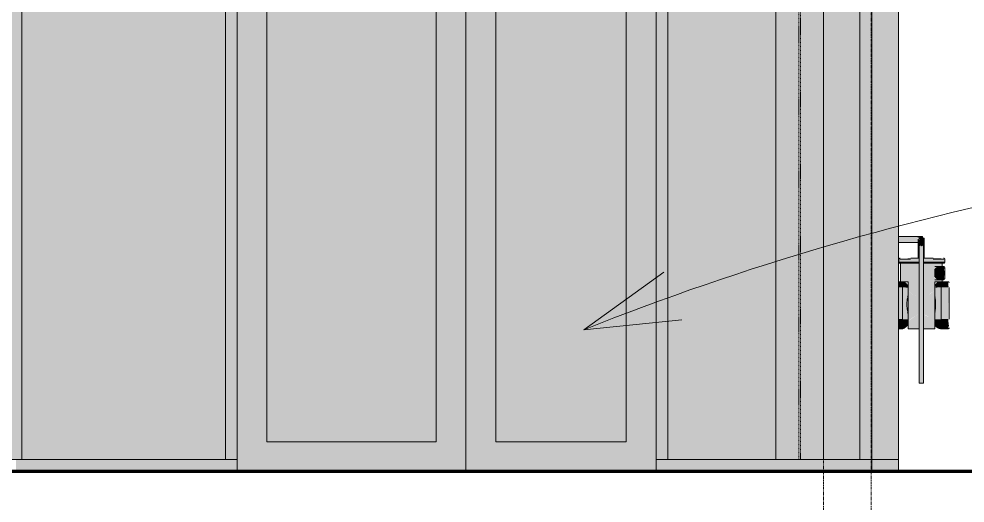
# Model space of a CAD drawing. Header units: inches. Extents: x 20426 to 36845, y -248 to 750.
# Drawn here: x 22652.1 to 22811.1, y -5.3 to 76 of the extents above; entities that cross this region are included whole.
import ezdxf

# ---------------------------------------------------------------- set-up
doc = ezdxf.new("R2010")
doc.units = ezdxf.units.IN
doc.header["$MEASUREMENT"] = 0
for name, pattern in [('Grid Line 1_2_', [0.875, 0.5, -0.125, 0.125, -0.125]), ('Grid Line 1_2__2_', [0.875, 0.5, -0.125, 0.125, -0.125]), ('Hidden 1_8_', [0.1875, 0.125, -0.0625])]:
    doc.linetypes.add(name, pattern=pattern)
for name, color, linetype, lineweight in [('A-DOOR', 31, 'Continuous', 13), ('A-FLOR-LEVL', 51, 'Continuous', 9), ('A-GLAZ-CWMG', 51, 'Continuous', 9), ('C-TOPO', 7, 'Continuous', 9), ('G-ANNO-TEXT', 231, 'Continuous', 9), ('I-WALL', 2, 'Continuous', 13), ('P-SANR-FIXT', 6, 'Continuous', 9), ('S-COLS', 52, 'Continuous', 9), ('S-GRID', 1, 'Continuous', 9)]:
    doc.layers.add(name, color=color, linetype=linetype, lineweight=lineweight)

# ---------------------------------------------------------------- blocks, each defined once
blk = doc.blocks.new('Locker Rooms and Restrooms_rvt-1-Elevation - West')
at = {"layer": 'A-FLOR-LEVL', "linetype": 'Grid Line 1_2__2_'}
blk.add_line((20426.1, 0), (23162.87, 0), dxfattribs=at)
blk = doc.blocks.new('W-Wide Flange-Column - B4_C-1278934-Elevation - West')
at = {"layer": 'S-COLS'}
h = blk.add_hatch(color=256, dxfattribs=at)
h.paths.add_polyline_path([(22787.3, 2), (22787.3, 96), (22779.3, 96), (22779.3, 2)], flags=0)
h.paths.add_polyline_path([(22782.17, 98), (22787.3, 98), (22787.3, 143.5), (22787.05, 143.5), (22787.01, 142.86), (22781.55, 142.86), (22781.55, 143.5), (22779.3, 143.5), (22779.3, 98)], flags=0)
for p, q in [((22779.3, 142.44), (22779.3, 100.3)), ((22787.3, 126.55), (22787.3, 98)), ((22779.3, 96), (22779.3, 2)), ((22787.3, 96), (22787.3, 2))]:
    blk.add_line(p, q, dxfattribs=at)
at = {"layer": 'S-COLS', "linetype": 'Hidden 1_8_'}
for p, q in [((22783.15, 98), (22783.15, 142.86)), ((22783.46, 142.86), (22783.46, 98)), ((22783.15, 2), (22783.15, 96)), ((22783.46, 96), (22783.46, 2))]:
    blk.add_line(p, q, dxfattribs=at)
blk = doc.blocks.new('Rectangular Mullion - Exterior 2_ x 4_5_-1142379-Elevation - West')
at = {"layer": 'A-GLAZ-CWMG'}
blk.add_hatch(color=256, dxfattribs=at).paths.add_polyline_path([(22795.43, 2), (22799.93, 2), (22799.93, 97), (22795.43, 97), (22795.43, 17.91)], flags=0)
for p, q in [((22795.43, 2), (22795.43, 97)), ((22799.93, 97), (22799.93, 2)), ((22799.93, 2), (22795.43, 2))]:
    blk.add_line(p, q, dxfattribs=at)
blk = doc.blocks.new('Rectangular Mullion - Exterior 2_ x 4_5_-1142387-Elevation - West')
at = {"layer": 'A-GLAZ-CWMG'}
blk.add_hatch(color=256, dxfattribs=at).paths.add_polyline_path([(22793.43, 2), (22795.43, 2), (22795.43, 97), (22793.43, 97), (22793.43, 17.91)], flags=0)
for p, q in [((22793.43, 97), (22793.43, 2)), ((22795.43, 2), (22795.43, 97)), ((22795.43, 2), (22793.43, 2))]:
    blk.add_line(p, q, dxfattribs=at)
blk = doc.blocks.new('Rectangular Mullion - Exterior 2_ x 4_5_-1135330-Elevation - West')
at = {"layer": 'A-GLAZ-CWMG'}
blk.add_hatch(color=256, dxfattribs=at).paths.add_polyline_path([(22688.8, 0), (22688.8, 2), (22651.62, 2), (22651.62, 0)], flags=0)
for q in [(22651.62, 2), (22688.8, 0)]:
    blk.add_line((22688.8, 2), q, dxfattribs=at)
blk = doc.blocks.new('Rectangular Mullion - Exterior 2_ x 4_5_-1142343-Elevation - West')
at = {"layer": 'A-GLAZ-CWMG'}
blk.add_hatch(color=256, dxfattribs=at).paths.add_polyline_path([(22616.43, 2), (22616.43, 96), (22614.43, 96), (22614.43, 2)], flags=0)
for p, q in [((22614.43, 96), (22616.43, 96)), ((22614.43, 96), (22614.43, 2)), ((22616.43, 2), (22616.43, 96)), ((22616.43, 2), (22614.43, 2))]:
    blk.add_line(p, q, dxfattribs=at)
blk = doc.blocks.new('Sliding Door - one-1327198-Elevation - West')
at = {"layer": 'A-DOOR'}
h = blk.add_hatch(color=256, dxfattribs=at)
h.paths.add_polyline_path([(22688.8, 0), (22727.24, 0), (22727.24, 96), (22688.8, 96), (22688.8, 2)], flags=0)
h.paths.add_polyline_path([(22693.8, 5), (22693.8, 91), (22722.24, 91), (22722.24, 5)], flags=0)
h = blk.add_hatch(color=256, dxfattribs=at)
h.paths.add_polyline_path([(22759.18, 0), (22759.18, 96), (22727.24, 96), (22727.24, 0)], flags=0)
h.paths.add_polyline_path([(22732.24, 5), (22732.24, 91), (22754.18, 91), (22754.18, 5)], flags=0)
for points in [[(22693.8, 5), (22722.24, 5), (22722.24, 91), (22693.8, 91), (22693.8, 33.44)], [(22732.24, 5), (22754.18, 5), (22754.18, 91), (22732.24, 91), (22732.24, 26.94)]]:
    blk.add_hatch(color=256, dxfattribs=at).paths.add_polyline_path(points, flags=0)
for p, q in [((22727.24, 0), (22727.24, 96)), ((22693.8, 5), (22693.8, 91)), ((22693.8, 91), (22722.24, 91)), ((22722.24, 91), (22722.24, 5)), ((22732.24, 91), (22732.24, 5)), ((22732.24, 91), (22754.18, 91)), ((22754.18, 5), (22754.18, 91)), ((22722.24, 5), (22693.8, 5)), ((22732.24, 5), (22754.18, 5))]:
    blk.add_line(p, q, dxfattribs=at)
blk = doc.blocks.new('Rectangular Mullion - Exterior 2_ x 4_5_-1135332-Elevation - West')
at = {"layer": 'A-GLAZ-CWMG'}
blk.add_hatch(color=256, dxfattribs=at).paths.add_polyline_path([(22759.18, 0), (22795.43, 0), (22795.43, 2), (22759.18, 2)], flags=0)
for p, q in [((22759.18, 0), (22759.18, 2)), ((22795.43, 2), (22759.18, 2)), ((22795.43, 2), (22795.43, 0))]:
    blk.add_line(p, q, dxfattribs=at)
blk = doc.blocks.new('Rectangular Mullion - Exterior 2_ x 4_5_-1146372-Elevation - West')
at = {"layer": 'A-GLAZ-CWMG'}
blk.add_hatch(color=256, dxfattribs=at).paths.add_polyline_path([(22799.93, 0), (22799.93, 2), (22795.43, 2), (22795.43, 0)], flags=0)
for p, q in [((22799.93, 2), (22795.43, 2)), ((22795.43, 2), (22795.43, 0)), ((22799.93, 0), (22799.93, 2))]:
    blk.add_line(p, q, dxfattribs=at)
blk = doc.blocks.new('gas_meter-250_cfh_2214 - gas_meter-250_cfh_2214-1353211-Elevation - West')
at = {"layer": 'P-SANR-FIXT'}
for points in [[(22803.13, 38.5), (22803.13, 39.5), (22799.93, 39.45), (22799.93, 38.5), (22801.54, 38.5)], [(22803.26, 35.86), (22803.37, 35.86), (22803.31, 38.25), (22803.24, 38.25), (22803.24, 35.86)], [(22804.1, 38.65), (22804.08, 38.96), (22804.08, 38.91), (22804.1, 38.65)], [(22804.24, 35.86), (22804.22, 38.25), (22804.08, 38.24), (22804.12, 37.44), (22804.17, 35.86), (22804.22, 35.86)], [(22803.74, 14.86), (22803.74, 37.86), (22803.37, 37.86), (22803.42, 14.86), (22803.64, 14.86)], [(22803.74, 14.86), (22804.12, 14.86), (22804.07, 37.86), (22803.74, 37.86), (22803.74, 17.91)], [(22801.45, 35.18), (22801.97, 35.18), (22801.97, 35.6), (22799.97, 35.6), (22799.97, 35.18), (22801.21, 35.18)], [(22800.24, 35.6), (22801.97, 35.6), (22801.97, 35.8), (22800.15, 35.76), (22800.2, 35.7), (22800.04, 35.6)], [(22800.89, 35), (22801.97, 35.03), (22801.97, 35.18), (22800.04, 35.18), (22800.17, 35.11), (22800.4, 35.11), (22800.46, 35.04), (22800.67, 35)], [(22807.65, 35.6), (22807.48, 35.76), (22806.6, 35.83), (22805.72, 35.8), (22805.72, 35.6), (22807.45, 35.6)], [(22807.72, 35.18), (22807.72, 35.6), (22805.72, 35.6), (22805.72, 35.18), (22807.65, 35.18)], [(22807.02, 35), (22807.31, 35), (22807.25, 35.07), (22807.45, 35.18), (22805.72, 35.18), (22805.72, 35.03), (22806.64, 35)], [(22807.49, 33.72), (22807.49, 34.47), (22806.46, 34.44), (22806.16, 34.22), (22806, 34.03), (22806, 33.72), (22806.38, 33.72)], [(22806.38, 32.97), (22807.49, 32.97), (22807.49, 33.72), (22806, 33.72), (22806, 32.97)], [(22807.62, 32.97), (22807.72, 32.97), (22807.72, 33.72), (22807.49, 33.72), (22807.49, 32.97)], [(22799.93, 30.94), (22800.58, 30.94), (22800.58, 31.88), (22799.93, 31.85), (22799.93, 31.05)], [(22801.46, 30.9), (22801.46, 31.01), (22801.45, 31.05), (22801.21, 31.44), (22800.85, 31.78), (22800.58, 31.85), (22800.58, 30.94), (22801.3, 30.91)], [(22807.49, 32.22), (22807.49, 32.97), (22806, 32.97), (22806.06, 32.6), (22806.32, 32.32), (22806.63, 32.22)], [(22808.31, 30.94), (22808.31, 31.88), (22807.08, 31.85), (22807.08, 30.94)], [(22800.58, 25.6), (22800.58, 30.94), (22799.93, 30.94), (22799.93, 25.6)], [(22807.08, 25.6), (22808.31, 25.6), (22808.31, 30.94), (22807.08, 30.94), (22807.08, 27.67)], [(22808.34, 30.94), (22808.34, 31.17), (22808.31, 31.19), (22808.34, 30.94)], [(22808.43, 25.59), (22808.39, 30.94), (22808.31, 30.94), (22808.34, 25.59), (22808.42, 25.59)], [(22800.58, 24), (22800.58, 25.6), (22799.93, 25.6), (22799.93, 24)], [(22800.58, 24.04), (22800.91, 24.16), (22801, 24.24), (22801.1, 24.26), (22801.46, 24.86), (22801.54, 25.17), (22801.46, 25.11), (22801.56, 25.41), (22801.46, 25.55), (22800.58, 25.6), (22800.58, 24.16)], [(22807.08, 24.04), (22807.08, 25.6), (22806.07, 25.55), (22806.12, 25.32), (22806.04, 25.29), (22806.04, 25.12), (22806, 25.16), (22806.28, 24.38), (22806.59, 24.16), (22806.7, 24.12), (22806.89, 24.11)], [(22808.31, 24), (22808.31, 25.6), (22807.08, 25.6), (22807.08, 24)], [(22808.37, 24.26), (22808.39, 24.5), (22808.35, 25.07), (22808.38, 25.31), (22808.34, 25.59), (22808.31, 24.61), (22808.31, 24.35)]]:
    blk.add_hatch(color=256, dxfattribs=at).paths.add_polyline_path(points, flags=0)
h = blk.add_hatch(color=256, dxfattribs=at)
h.paths.add_polyline_path([(22803.25, 38.51), (22803.21, 38.54), (22803.25, 38.51)], flags=0)
h.paths.add_polyline_path([(22803.23, 38.81), (22803.2, 39.13), (22803.13, 39)], flags=0)
h.paths.add_polyline_path([(22803.13, 38.57), (22803.25, 38.63), (22803.2, 38.75), (22803.13, 38.65)], flags=0)
h.paths.add_polyline_path([(22803.26, 38.58), (22803.32, 38.63), (22803.27, 38.61)], flags=0)
h.paths.add_polyline_path([(22803.23, 39.19), (22803.38, 39.42), (22803.13, 39.43), (22803.17, 39.28), (22803.2, 39.25)], flags=0)
h.paths.add_polyline_path([(22803.38, 39.42), (22803.46, 39.5), (22803.31, 39.44)], flags=0)
h = blk.add_hatch(color=256, dxfattribs=at)
h.paths.add_polyline_path([(22803.39, 38.25), (22803.41, 38.28), (22803.36, 38.37), (22803.31, 38.25), (22803.38, 38.25)], flags=0)
h.paths.add_polyline_path([(22803.24, 38.25), (22803.37, 38.51), (22803.39, 38.96), (22803.39, 38.99), (22803.5, 39.12), (22803.74, 39.22), (22803.74, 39.44), (22803.43, 39.38), (22803.35, 39.25), (22803.25, 38.94), (22803.25, 38.63), (22803.25, 38.31)], flags=0)
h = blk.add_hatch(color=256, dxfattribs=at)
h.paths.add_polyline_path([(22803.74, 38.07), (22803.55, 37.86), (22803.74, 37.96)], flags=0)
h.paths.add_polyline_path([(22803.38, 37.86), (22803.48, 37.89), (22803.74, 38.07), (22803.74, 39.05), (22803.39, 38.92), (22803.38, 38.54), (22803.4, 38.24)], flags=0)
h.paths.add_polyline_path([(22803.44, 38.81), (22803.43, 38.83), (22803.47, 38.92)], flags=0)
h.paths.add_polyline_path([(22803.74, 39.12), (22803.74, 39.17), (22803.47, 39.12), (22803.39, 38.96), (22803.67, 39.08)], flags=0)
h.paths.add_polyline_path([(22803.39, 38.93), (22803.74, 39.05), (22803.74, 39.12), (22803.39, 38.93)], flags=0)
h = blk.add_hatch(color=256, dxfattribs=at)
h.paths.add_polyline_path([(22804.08, 38.25), (22804.16, 38.28), (22804.09, 38.31), (22804.08, 38.25)], flags=0)
h.paths.add_polyline_path([(22804.24, 38.25), (22804.2, 39.1), (22804.02, 39.41), (22803.9, 39.43), (22803.74, 39.38), (22803.77, 39.17), (22804.05, 39.07), (22804.09, 38.92), (22804.09, 38.79), (22804.18, 38.34), (22804.22, 38.27)], flags=0)
h.paths.add_polyline_path([(22804.21, 38.51), (22804.16, 38.67), (22804.19, 38.63)], flags=0)
h = blk.add_hatch(color=256, dxfattribs=at)
h.paths.add_polyline_path([(22803.93, 37.86), (22804.01, 37.86), (22803.74, 38.07), (22803.74, 37.96), (22803.84, 37.91)], flags=0)
h.paths.add_polyline_path([(22804.07, 37.86), (22804.1, 37.86), (22804.08, 38.95), (22803.74, 39.12), (22803.74, 38.07), (22804.01, 37.89)], flags=0)
h.paths.add_polyline_path([(22804.1, 38.95), (22804.01, 39.12), (22803.74, 39.12), (22804.09, 38.96)], flags=0)
h = blk.add_hatch(color=256, dxfattribs=at)
h.paths.add_polyline_path([(22803.37, 37.86), (22803.38, 37.91), (22803.37, 38.11)], flags=0)
h.paths.add_polyline_path([(22803.65, 37.86), (22803.74, 37.86), (22803.74, 37.96), (22803.64, 37.86)], flags=0)
h.paths.add_polyline_path([(22803.42, 37.86), (22803.48, 37.86), (22803.42, 37.86)], flags=0)
h = blk.add_hatch(color=256, dxfattribs=at)
h.paths.add_polyline_path([(22804.1, 37.86), (22804.12, 37.86), (22804.1, 37.86)], flags=0)
h.paths.add_polyline_path([(22803.75, 37.86), (22803.84, 37.91), (22803.74, 37.96), (22803.74, 37.86)], flags=0)
h.paths.add_polyline_path([(22804.01, 37.86), (22804.01, 37.89), (22803.93, 37.91)], flags=0)
h = blk.add_hatch(color=256, dxfattribs=at)
h.paths.add_polyline_path([(22802.96, 24), (22803.37, 24), (22803.37, 26.42), (22802.86, 26.21), (22801.53, 25.24), (22801.56, 25.19), (22801.52, 24.99), (22801.24, 24.45), (22801.5, 24.82), (22801.56, 24.86), (22801.56, 24), (22802.22, 24)], flags=0)
h.paths.add_polyline_path([(22801.21, 31.44), (22801.42, 31.2), (22801.33, 31.29), (22801.21, 31.43)], flags=0)
h.paths.add_polyline_path([(22803.37, 29.27), (22803.37, 35), (22800.24, 35), (22800.26, 31.88), (22801.56, 31.88), (22801.52, 31.01), (22801.3, 31.4), (22801.02, 31.67), (22801.1, 31.55), (22801.35, 31.22), (22801.42, 31.01), (22801.42, 30.97), (22801.46, 30.9), (22801.56, 30.88), (22801.62, 30.32), (22802.24, 29.87), (22802.34, 29.8), (22802.9, 29.39), (22803.34, 29.28)], flags=0)
h.paths.add_polyline_path([(22800.83, 31.78), (22800.58, 31.88), (22800.58, 31.85), (22800.77, 31.8)], flags=0)
h = blk.add_hatch(color=256, dxfattribs=at)
h.paths.add_polyline_path([(22801.97, 35.6), (22803.37, 35.62), (22803.37, 35.83), (22801.97, 35.8), (22801.97, 35.66)], flags=0)
h.paths.add_polyline_path([(22804.12, 35.6), (22805.72, 35.6), (22805.72, 35.83), (22804.12, 35.78), (22804.12, 35.63)], flags=0)
h = blk.add_hatch(color=256, dxfattribs=at)
h.paths.add_polyline_path([(22803.37, 35.18), (22803.37, 35.6), (22801.97, 35.6), (22801.97, 35.18)], flags=0)
h.paths.add_polyline_path([(22805.72, 35.18), (22805.72, 35.6), (22804.12, 35.6), (22804.12, 35.18)], flags=0)
h = blk.add_hatch(color=256, dxfattribs=at)
h.paths.add_polyline_path([(22803.37, 35), (22803.37, 35.18), (22801.97, 35.18), (22801.97, 35)], flags=0)
h.paths.add_polyline_path([(22805.72, 35), (22805.72, 35.18), (22804.12, 35.16), (22804.12, 35)], flags=0)
h = blk.add_hatch(color=256, dxfattribs=at)
h.paths.add_polyline_path([(22805.32, 24), (22806, 24), (22806.04, 24.82), (22806.22, 24.44), (22806.47, 24.2), (22806.76, 24.05), (22807.08, 24), (22807.08, 24.04), (22806.27, 24.39), (22806.02, 25.15), (22805.35, 25.78), (22804.12, 26.4), (22804.12, 24), (22804.55, 24)], flags=0)
h.paths.add_polyline_path([(22807.08, 31.88), (22806.7, 31.8), (22806.45, 31.67), (22806.16, 31.35), (22806.06, 31.14), (22806, 30.94), (22806, 31.88), (22806.96, 31.88)], flags=0)
h.paths.add_polyline_path([(22804.12, 29.27), (22804.6, 29.4), (22806, 30.46), (22806, 30.88), (22806.06, 30.95), (22806.19, 31.05), (22806.25, 31.11), (22806.19, 31.14), (22806.1, 31.12), (22806.38, 31.53), (22806.41, 31.62), (22806.64, 31.75), (22806.9, 31.79), (22807.24, 31.88), (22807.24, 32.22), (22806.43, 32.27), (22806.17, 32.44), (22806, 32.69), (22806.04, 34.1), (22806.46, 34.44), (22806.95, 34.47), (22807.24, 34.47), (22807.24, 35), (22804.12, 35), (22804.12, 29.32)], flags=0)
h = blk.add_hatch(color=256, dxfattribs=at)
h.paths.add_polyline_path([(22807.49, 33.91), (22807.57, 33.98), (22807.62, 34.11), (22807.49, 34.25), (22807.49, 34.1)], flags=0)
h.paths.add_polyline_path([(22807.54, 33.72), (22807.58, 33.85), (22807.49, 33.91)], flags=0)
h = blk.add_hatch(color=256, dxfattribs=at)
h.paths.add_polyline_path([(22806.7, 31.77), (22806.65, 31.68), (22806.67, 31.75)], flags=0)
h.paths.add_polyline_path([(22806.19, 30.91), (22807.08, 30.94), (22807.08, 31.85), (22806.38, 31.59), (22806.25, 31.44), (22806.09, 31.11), (22806.25, 31.11), (22806.23, 31.06), (22806.12, 31.04), (22806.07, 30.95)], flags=0)
h = blk.add_hatch(color=256, dxfattribs=at)
h.paths.add_polyline_path([(22807.49, 32.78), (22807.57, 32.84), (22807.62, 32.97), (22807.49, 32.97)], flags=0)
h.paths.add_polyline_path([(22807.49, 32.44), (22807.58, 32.56), (22807.62, 32.72), (22807.49, 32.78), (22807.49, 32.56)], flags=0)
h.paths.add_polyline_path([(22807.49, 32.32), (22807.62, 32.46), (22807.49, 32.44)], flags=0)
h = blk.add_hatch(color=256, dxfattribs=at)
h.paths.add_polyline_path([(22801.56, 25.53), (22801.52, 26.47), (22801.46, 27), (22801.52, 29.65), (22801.56, 30.1), (22801.54, 30.88), (22801.1, 30.93), (22800.58, 30.94), (22800.58, 25.6), (22801.54, 25.54)], flags=0)
h.paths.add_polyline_path([(22801.45, 26.91), (22801.33, 27.83), (22801.39, 28.91), (22801.44, 28.9), (22801.45, 26.92)], flags=0)
h = blk.add_hatch(color=256, dxfattribs=at)
h.paths.add_polyline_path([(22804.12, 27.83), (22806, 27.83), (22805.97, 30.43), (22805.32, 29.9), (22804.96, 29.67), (22804.55, 29.39), (22804.12, 29.27), (22804.12, 28.23)], flags=0)
h.paths.add_polyline_path([(22801.33, 27.83), (22801.34, 27.83), (22801.4, 28.9), (22801.33, 28.32), (22801.33, 27.83)], flags=0)
h.paths.add_polyline_path([(22801.56, 27.83), (22803.37, 27.83), (22803.34, 29.28), (22802.83, 29.44), (22801.81, 30.16), (22801.56, 30.37), (22801.56, 28.55)], flags=0)
h = blk.add_hatch(color=256, dxfattribs=at)
h.paths.add_polyline_path([(22806, 25.54), (22806.38, 25.58), (22807.08, 25.6), (22807.08, 30.94), (22806, 30.88), (22806.06, 29.34), (22806.07, 28.53), (22806.03, 26.53), (22806, 26.21)], flags=0)
h.paths.add_polyline_path([(22806.08, 26.99), (22806.13, 28.76), (22806.16, 27.73), (22806.09, 27.03)], flags=0)
h = blk.add_hatch(color=256, dxfattribs=at)
h.paths.add_polyline_path([(22801.56, 26.21), (22801.54, 29.72), (22801.47, 29.31), (22801.48, 26.73), (22801.55, 26.29)], flags=0)
h.paths.add_polyline_path([(22801.44, 26.93), (22801.4, 28.9), (22801.34, 27.83), (22801.39, 27.27)], flags=0)
h = blk.add_hatch(color=256, dxfattribs=at)
h.paths.add_polyline_path([(22806, 26.29), (22806.07, 27.12), (22806.05, 29.34), (22806, 29.8), (22806, 27)], flags=0)
h.paths.add_polyline_path([(22806.08, 26.99), (22806.16, 27.83), (22806.12, 28.86), (22806.08, 29.13), (22806.08, 27.6)], flags=0)
h = blk.add_hatch(color=256, dxfattribs=at)
h.paths.add_polyline_path([(22801.42, 24.65), (22801.52, 24.88), (22801.43, 24.66)], flags=0)
h.paths.add_polyline_path([(22806.08, 25.13), (22806.07, 25.3), (22806.11, 25.36), (22806.07, 25.55), (22806, 25.58), (22806, 27.83), (22804.12, 27.83), (22804.12, 26.41), (22804.65, 26.2), (22805.21, 25.85), (22805.49, 25.65), (22806.06, 25.15)], flags=0)
h.paths.add_polyline_path([(22801.56, 25.29), (22801.85, 25.53), (22802.33, 25.89), (22802.78, 26.15), (22803.13, 26.35), (22803.37, 26.43), (22803.37, 27.83), (22801.56, 27.83), (22801.54, 25.54), (22801.47, 25.53), (22801.56, 25.41)], flags=0)
for p, q in [((22803.13, 39.5), (22799.93, 39.5)), ((22799.93, 38.5), (22803.13, 38.5)), ((22803.24, 38.25), (22803.24, 35.86)), ((22804.24, 35.86), (22804.24, 38.25)), ((22803.37, 38.11), (22803.37, 37.86)), ((22803.37, 37.86), (22803.37, 14.86)), ((22803.74, 37.97), (22803.74, 37.86)), ((22804.12, 37.86), (22804.12, 38.11)), ((22804.12, 14.86), (22804.12, 37.86)), ((22799.97, 35.6), (22799.97, 35.18)), ((22799.97, 35.18), (22801.97, 35.18)), ((22801.97, 35), (22800.13, 35)), ((22800.13, 35), (22800.19, 35)), ((22800.24, 35), (22800.24, 31.88)), ((22800.24, 35), (22800.66, 35)), ((22801.52, 35), (22801.97, 35)), ((22803.38, 35.83), (22801.97, 35.83)), ((22801.97, 35.18), (22803.38, 35.18)), ((22803.38, 35), (22801.97, 35)), ((22803.31, 35.86), (22803.24, 35.86)), ((22805.72, 35.83), (22804.1, 35.83)), ((22804.1, 35.18), (22805.72, 35.18)), ((22805.72, 35), (22804.1, 35)), ((22804.24, 35.86), (22804.17, 35.86)), ((22805.72, 35.18), (22807.72, 35.18)), ((22807.56, 35), (22805.72, 35)), ((22805.74, 35), (22806.2, 35)), ((22807.24, 34.47), (22807.24, 35)), ((22807.31, 35), (22807.56, 35)), ((22807.72, 35.18), (22807.72, 35.6)), ((22807.49, 34.47), (22806, 34.47)), ((22806, 33.72), (22806, 33.98)), ((22806, 32.97), (22806, 33.72)), ((22807.49, 33.72), (22807.49, 34.47)), ((22807.49, 32.97), (22807.49, 33.72)), ((22807.72, 34.24), (22807.72, 33.72)), ((22807.72, 33.72), (22807.72, 34.24)), ((22807.72, 33.72), (22807.72, 32.97)), ((22800.58, 31.88), (22799.93, 31.88)), ((22800.58, 30.94), (22800.58, 31.88)), ((22800.58, 31.88), (22801.56, 31.88)), ((22801.56, 31.88), (22801.56, 30.9)), ((22806, 32.71), (22806, 32.97)), ((22806, 32.22), (22807.49, 32.22)), ((22806, 30.94), (22806, 31.88)), ((22806, 31.88), (22807.08, 31.88)), ((22808.31, 31.88), (22807.08, 31.88)), ((22807.08, 31.88), (22807.08, 30.94)), ((22807.24, 31.87), (22807.24, 32.22)), ((22807.49, 32.6), (22807.49, 32.97)), ((22807.49, 32.22), (22807.49, 32.55)), ((22807.72, 32.97), (22807.72, 32.45)), ((22807.72, 32.45), (22807.72, 32.97)), ((22800.58, 25.6), (22800.58, 30.94)), ((22801.5, 31.08), (22801.52, 31.03)), ((22801.56, 30.9), (22801.56, 30.9)), ((22801.56, 30.89), (22801.56, 30.88)), ((22801.56, 30.88), (22801.56, 29.87)), ((22806, 30.88), (22806, 30.94)), ((22806, 29.8), (22806, 30.88)), ((22806.03, 31.07), (22806.04, 31.11)), ((22807.08, 30.94), (22807.08, 25.6)), ((22808.43, 25.59), (22808.43, 30.93)), ((22801.56, 29.87), (22801.56, 27.83)), ((22806, 27.83), (22806, 29.8)), ((22801.56, 27.83), (22801.56, 26.21)), ((22806, 26.29), (22806, 27.83)), ((22800.58, 24), (22800.58, 25.6)), ((22801.56, 26.21), (22801.56, 25.53)), ((22801.56, 25.53), (22801.56, 24.98)), ((22806, 25.54), (22806, 26.29)), ((22806, 24.94), (22806, 25.54)), ((22807.08, 25.6), (22807.08, 24)), ((22799.93, 24), (22800.58, 24)), ((22801.51, 24.82), (22801.49, 24.77)), ((22801.56, 24.98), (22801.56, 24)), ((22803.38, 24), (22801.56, 24)), ((22806, 24), (22804.11, 24)), ((22806, 24), (22806, 24.94)), ((22806.05, 24.74), (22806.04, 24.79)), ((22806.67, 24.08), (22806.81, 24.08)), ((22807.08, 24), (22808.31, 24)), ((22803.74, 14.86), (22803.37, 14.86)), ((22804.12, 14.86), (22803.74, 14.86))]:
    blk.add_line(p, q, dxfattribs=at)
at = {"layer": 'P-SANR-FIXT', "flags": 128}
for points in [[(22803.13, 39.5), (22803.15, 39.5), (22803.18, 39.5), (22803.2, 39.5), (22803.23, 39.5), (22803.25, 39.5), (22803.27, 39.5), (22803.3, 39.5), (22803.32, 39.5), (22803.34, 39.5), (22803.37, 39.5), (22803.39, 39.5), (22803.41, 39.5), (22803.43, 39.5), (22803.45, 39.5), (22803.47, 39.5), (22803.49, 39.5), (22803.51, 39.5), (22803.53, 39.5), (22803.55, 39.5), (22803.57, 39.5), (22803.58, 39.5), (22803.6, 39.5), (22803.62, 39.5), (22803.63, 39.5), (22803.64, 39.5), (22803.66, 39.5), (22803.67, 39.5), (22803.68, 39.5), (22803.69, 39.5), (22803.7, 39.5), (22803.71, 39.5), (22803.71, 39.5), (22803.72, 39.5), (22803.73, 39.5), (22803.73, 39.5), (22803.74, 39.5), (22803.74, 39.5), (22803.74, 39.5), (22803.74, 39.5)], [(22803.23, 38.5), (22803.21, 38.5), (22803.18, 38.5), (22803.16, 38.5), (22803.14, 38.5), (22803.13, 38.5)], [(22803.24, 39), (22803.24, 39), (22803.24, 39), (22803.24, 38.99), (22803.24, 38.99), (22803.24, 38.99), (22803.24, 38.98), (22803.24, 38.97), (22803.24, 38.96), (22803.24, 38.95), (22803.24, 38.94), (22803.24, 38.93), (22803.24, 38.92), (22803.24, 38.9), (22803.24, 38.89), (22803.24, 38.87), (22803.24, 38.85), (22803.24, 38.83), (22803.24, 38.81), (22803.24, 38.79), (22803.24, 38.77), (22803.24, 38.75), (22803.24, 38.73), (22803.24, 38.7), (22803.24, 38.68), (22803.24, 38.66), (22803.24, 38.63), (22803.24, 38.6), (22803.24, 38.58), (22803.24, 38.55), (22803.24, 38.52), (22803.24, 38.49), (22803.24, 38.47), (22803.24, 38.44), (22803.24, 38.41), (22803.24, 38.38), (22803.24, 38.35), (22803.24, 38.32), (22803.24, 38.29), (22803.24, 38.26), (22803.24, 38.25)], [(22803.37, 38.86), (22803.37, 38.87), (22803.37, 38.89), (22803.37, 38.9), (22803.37, 38.91), (22803.37, 38.93), (22803.38, 38.94)], [(22803.37, 38.85), (22803.37, 38.85), (22803.37, 38.86)], [(22803.37, 38.86), (22803.37, 38.85), (22803.37, 38.85), (22803.37, 38.85), (22803.37, 38.84), (22803.37, 38.84), (22803.37, 38.83), (22803.37, 38.82), (22803.37, 38.8), (22803.37, 38.79), (22803.37, 38.78), (22803.37, 38.76), (22803.37, 38.74), (22803.37, 38.72), (22803.37, 38.7), (22803.37, 38.68), (22803.37, 38.66), (22803.37, 38.63), (22803.37, 38.61), (22803.37, 38.58), (22803.37, 38.55), (22803.37, 38.52), (22803.37, 38.49), (22803.37, 38.46), (22803.37, 38.43), (22803.37, 38.4), (22803.37, 38.36), (22803.37, 38.33), (22803.37, 38.29), (22803.37, 38.25), (22803.37, 38.22), (22803.37, 38.18), (22803.37, 38.14), (22803.37, 38.1), (22803.37, 38.06), (22803.37, 38.03), (22803.37, 37.99), (22803.37, 37.95), (22803.37, 37.91), (22803.37, 37.87), (22803.37, 37.86)], [(22803.37, 38.11), (22803.37, 38.14), (22803.37, 38.17), (22803.37, 38.2), (22803.37, 38.22), (22803.37, 38.25), (22803.37, 38.28), (22803.37, 38.31), (22803.37, 38.34), (22803.37, 38.37), (22803.37, 38.4), (22803.37, 38.42), (22803.37, 38.45), (22803.37, 38.48), (22803.37, 38.5), (22803.37, 38.53), (22803.37, 38.55), (22803.37, 38.58), (22803.37, 38.6), (22803.37, 38.62), (22803.37, 38.64), (22803.37, 38.66), (22803.37, 38.68), (22803.37, 38.7)], [(22803.49, 39.13), (22803.5, 39.14), (22803.51, 39.15), (22803.53, 39.16), (22803.54, 39.17), (22803.55, 39.18), (22803.56, 39.19), (22803.58, 39.19), (22803.59, 39.2), (22803.6, 39.2), (22803.62, 39.21), (22803.63, 39.21), (22803.65, 39.22), (22803.66, 39.22), (22803.68, 39.22), (22803.69, 39.23), (22803.71, 39.23), (22803.72, 39.23), (22803.74, 39.23), (22803.74, 39.23)], [(22803.74, 39.5), (22803.76, 39.5), (22803.78, 39.5), (22803.8, 39.5), (22803.82, 39.49), (22803.84, 39.49), (22803.86, 39.49), (22803.88, 39.48), (22803.9, 39.47), (22803.92, 39.47), (22803.94, 39.46), (22803.95, 39.45), (22803.97, 39.44), (22803.99, 39.43)], [(22803.74, 39.23), (22803.76, 39.23), (22803.77, 39.23), (22803.79, 39.23), (22803.8, 39.23), (22803.81, 39.22), (22803.83, 39.22), (22803.84, 39.22), (22803.86, 39.21), (22803.87, 39.21), (22803.89, 39.2), (22803.9, 39.19), (22803.91, 39.19), (22803.93, 39.18), (22803.94, 39.17), (22803.95, 39.16), (22803.96, 39.16), (22803.98, 39.15), (22803.99, 39.14)], [(22804.1, 38.95), (22804.11, 38.93), (22804.11, 38.92), (22804.11, 38.9), (22804.11, 38.89), (22804.11, 38.87), (22804.12, 38.86), (22804.12, 38.86)], [(22804.12, 38.86), (22804.12, 38.85), (22804.12, 38.85), (22804.12, 38.85), (22804.12, 38.85), (22804.12, 38.84), (22804.12, 38.83), (22804.12, 38.83), (22804.12, 38.82), (22804.12, 38.81), (22804.12, 38.8), (22804.12, 38.78), (22804.12, 38.77), (22804.12, 38.76), (22804.12, 38.74), (22804.12, 38.72), (22804.12, 38.71), (22804.12, 38.69), (22804.12, 38.67), (22804.12, 38.65), (22804.12, 38.63), (22804.12, 38.61), (22804.12, 38.58), (22804.12, 38.56), (22804.12, 38.54), (22804.12, 38.51), (22804.12, 38.48), (22804.12, 38.46), (22804.12, 38.43), (22804.12, 38.4), (22804.12, 38.38), (22804.12, 38.35), (22804.12, 38.32), (22804.12, 38.29), (22804.12, 38.26), (22804.12, 38.23), (22804.12, 38.2), (22804.12, 38.17), (22804.12, 38.14), (22804.12, 38.11), (22804.12, 38.11)], [(22804.12, 37.86), (22804.12, 37.9), (22804.12, 37.94), (22804.12, 37.97), (22804.12, 38.01), (22804.12, 38.05), (22804.12, 38.09), (22804.12, 38.13), (22804.12, 38.17), (22804.12, 38.21), (22804.12, 38.24), (22804.12, 38.28), (22804.12, 38.32), (22804.12, 38.35), (22804.12, 38.39), (22804.12, 38.42), (22804.12, 38.45), (22804.12, 38.48), (22804.12, 38.51), (22804.12, 38.54), (22804.12, 38.57), (22804.12, 38.6), (22804.12, 38.63), (22804.12, 38.65), (22804.12, 38.67), (22804.12, 38.7), (22804.12, 38.72), (22804.12, 38.74), (22804.12, 38.76), (22804.12, 38.77), (22804.12, 38.79), (22804.12, 38.8), (22804.12, 38.81), (22804.12, 38.82), (22804.12, 38.83), (22804.12, 38.84), (22804.12, 38.85), (22804.12, 38.85), (22804.12, 38.85), (22804.12, 38.86)], [(22804.17, 39.25), (22804.18, 39.24), (22804.19, 39.22), (22804.2, 39.2), (22804.21, 39.18), (22804.21, 39.16), (22804.22, 39.14), (22804.22, 39.12), (22804.23, 39.1), (22804.23, 39.08), (22804.24, 39.07), (22804.24, 39.05), (22804.24, 39.03)], [(22804.24, 38.25), (22804.24, 38.28), (22804.24, 38.31), (22804.24, 38.34), (22804.24, 38.37), (22804.24, 38.4), (22804.24, 38.43), (22804.24, 38.46), (22804.24, 38.49), (22804.24, 38.51), (22804.24, 38.54), (22804.24, 38.57), (22804.24, 38.6), (22804.24, 38.62), (22804.24, 38.65), (22804.24, 38.67), (22804.24, 38.7), (22804.24, 38.72), (22804.24, 38.74), (22804.24, 38.77), (22804.24, 38.79), (22804.24, 38.81), (22804.24, 38.83), (22804.24, 38.85), (22804.24, 38.86), (22804.24, 38.88), (22804.24, 38.9), (22804.24, 38.91), (22804.24, 38.93), (22804.24, 38.94), (22804.24, 38.95), (22804.24, 38.96), (22804.24, 38.97), (22804.24, 38.98), (22804.24, 38.98), (22804.24, 38.99), (22804.24, 38.99), (22804.24, 39), (22804.24, 39), (22804.24, 39)], [(22799.97, 35.6), (22799.97, 35.61), (22799.97, 35.62), (22799.97, 35.63), (22799.97, 35.64), (22799.97, 35.64), (22799.98, 35.65), (22799.98, 35.66), (22799.98, 35.67), (22799.98, 35.68), (22799.99, 35.69), (22799.99, 35.7), (22800, 35.71), (22800, 35.71), (22800.01, 35.72), (22800.01, 35.73), (22800.02, 35.74), (22800.02, 35.74), (22800.03, 35.75), (22800.03, 35.76), (22800.04, 35.77), (22800.05, 35.77), (22800.05, 35.78), (22800.06, 35.78), (22800.07, 35.79), (22800.08, 35.79), (22800.08, 35.8), (22800.09, 35.8), (22800.1, 35.81), (22800.11, 35.81), (22800.12, 35.82), (22800.13, 35.82), (22800.14, 35.82), (22800.14, 35.82), (22800.15, 35.83), (22800.16, 35.83), (22800.17, 35.83), (22800.18, 35.83), (22800.19, 35.83), (22800.2, 35.83), (22800.2, 35.83)], [(22800.13, 35), (22800.12, 35), (22800.11, 35.01), (22800.1, 35.01), (22800.09, 35.02), (22800.09, 35.02), (22800.08, 35.02), (22800.07, 35.03), (22800.06, 35.04), (22800.05, 35.04), (22800.05, 35.05), (22800.04, 35.05), (22800.03, 35.06), (22800.03, 35.07), (22800.02, 35.08), (22800.01, 35.08), (22800.01, 35.09), (22800, 35.1), (22800, 35.11), (22799.99, 35.12), (22799.99, 35.12), (22799.98, 35.13), (22799.98, 35.14), (22799.98, 35.15), (22799.97, 35.16), (22799.97, 35.17), (22799.97, 35.18)], [(22807.49, 35.83), (22807.5, 35.83), (22807.51, 35.83), (22807.52, 35.83), (22807.52, 35.83), (22807.53, 35.83), (22807.54, 35.82), (22807.55, 35.82), (22807.56, 35.82), (22807.57, 35.82), (22807.58, 35.81), (22807.59, 35.81), (22807.59, 35.81), (22807.6, 35.8), (22807.61, 35.8), (22807.62, 35.79), (22807.63, 35.79), (22807.63, 35.78), (22807.64, 35.77), (22807.65, 35.77), (22807.65, 35.76), (22807.66, 35.75), (22807.67, 35.75), (22807.67, 35.74), (22807.68, 35.73), (22807.68, 35.72), (22807.69, 35.72), (22807.69, 35.71), (22807.7, 35.7), (22807.7, 35.69), (22807.7, 35.68), (22807.71, 35.67), (22807.71, 35.67), (22807.71, 35.66), (22807.71, 35.65), (22807.72, 35.64), (22807.72, 35.63), (22807.72, 35.62), (22807.72, 35.61), (22807.72, 35.6)], [(22807.72, 35.18), (22807.72, 35.17), (22807.72, 35.16), (22807.71, 35.15), (22807.71, 35.14), (22807.71, 35.13), (22807.7, 35.13), (22807.7, 35.12), (22807.69, 35.11), (22807.69, 35.1), (22807.68, 35.09), (22807.68, 35.08), (22807.67, 35.08), (22807.66, 35.07), (22807.66, 35.06), (22807.65, 35.06), (22807.64, 35.05), (22807.64, 35.04), (22807.63, 35.04), (22807.62, 35.03), (22807.61, 35.03), (22807.61, 35.02), (22807.6, 35.02), (22807.59, 35.01), (22807.58, 35.01), (22807.57, 35), (22807.56, 35), (22807.56, 35)], [(22807.49, 34.47), (22807.52, 34.45), (22807.55, 34.43), (22807.58, 34.4), (22807.6, 34.38), (22807.63, 34.35), (22807.65, 34.33), (22807.68, 34.3), (22807.7, 34.27), (22807.72, 34.24), (22807.72, 34.24)], [(22807.72, 32.45), (22807.7, 32.42), (22807.68, 32.39), (22807.65, 32.36), (22807.63, 32.34), (22807.6, 32.31), (22807.58, 32.29), (22807.55, 32.26), (22807.52, 32.24), (22807.49, 32.22)], [(22808.31, 31.88), (22808.32, 31.88), (22808.32, 31.88), (22808.32, 31.88), (22808.33, 31.88), (22808.33, 31.88), (22808.34, 31.88), (22808.34, 31.87), (22808.35, 31.87), (22808.35, 31.87), (22808.36, 31.87), (22808.36, 31.87), (22808.37, 31.87), (22808.37, 31.86), (22808.37, 31.86), (22808.38, 31.86), (22808.38, 31.86), (22808.38, 31.85), (22808.39, 31.85), (22808.39, 31.85), (22808.4, 31.84), (22808.4, 31.84), (22808.4, 31.84), (22808.4, 31.83), (22808.41, 31.83), (22808.41, 31.82), (22808.41, 31.82), (22808.41, 31.82), (22808.42, 31.81), (22808.42, 31.81), (22808.42, 31.8), (22808.42, 31.8), (22808.42, 31.79), (22808.42, 31.79), (22808.43, 31.79), (22808.43, 31.78), (22808.43, 31.78), (22808.43, 31.77), (22808.43, 31.77), (22808.43, 31.76), (22808.43, 31.76)], [(22808.43, 24.12), (22808.43, 24.11), (22808.43, 24.11), (22808.43, 24.1), (22808.43, 24.1), (22808.43, 24.09), (22808.42, 24.09), (22808.42, 24.09), (22808.42, 24.08), (22808.42, 24.08), (22808.42, 24.07), (22808.42, 24.07), (22808.42, 24.06), (22808.41, 24.06), (22808.41, 24.06), (22808.41, 24.05), (22808.41, 24.05), (22808.4, 24.04), (22808.4, 24.04), (22808.4, 24.04), (22808.39, 24.03), (22808.39, 24.03), (22808.39, 24.03), (22808.38, 24.02), (22808.38, 24.02), (22808.37, 24.02), (22808.37, 24.02), (22808.37, 24.01), (22808.36, 24.01), (22808.36, 24.01), (22808.35, 24.01), (22808.35, 24.01), (22808.34, 24), (22808.34, 24), (22808.34, 24), (22808.33, 24), (22808.33, 24), (22808.32, 24), (22808.32, 24), (22808.31, 24)]]:
    blk.add_lwpolyline(points, dxfattribs=at)
at = {"layer": 'P-SANR-FIXT'}
for points, knots in [([(22800.83, 31.79), (22800.82, 31.79), (22800.78, 31.81), (22800.7, 31.85), (22800.63, 31.87), (22800.58, 31.88)], [0.7420341, 0.7420341, 0.7420341, 0.7420341, 0.775, 0.85, 1, 1, 1, 1]), ([(22807.08, 31.88), (22807.04, 31.88), (22806.99, 31.88), (22806.9, 31.86), (22806.85, 31.85), (22806.81, 31.84), (22806.77, 31.83), (22806.73, 31.82), (22806.69, 31.8), (22806.64, 31.79), (22806.6, 31.76), (22806.55, 31.74), (22806.5, 31.71), (22806.45, 31.68), (22806.4, 31.64), (22806.35, 31.6), (22806.31, 31.56), (22806.28, 31.53), (22806.25, 31.49), (22806.21, 31.45), (22806.17, 31.39), (22806.13, 31.32), (22806.1, 31.25), (22806.07, 31.18), (22806.03, 31.08), (22806.01, 31), (22806, 30.94)], [0, 0, 0, 0, 0.142857, 0.214286, 0.25, 0.285714, 0.321429, 0.357143, 0.392857, 0.428571, 0.464286, 0.5, 0.535714, 0.571429, 0.607143, 0.642857, 0.678571, 0.696429, 0.714286, 0.75, 0.785714, 0.821429, 0.857143, 0.892857, 0.928571, 1, 1, 1, 1]), ([(22801.56, 30.9), (22801.54, 30.96), (22801.51, 31.06), (22801.46, 31.17), (22801.41, 31.27), (22801.34, 31.37), (22801.27, 31.46), (22801.2, 31.53), (22801.13, 31.6), (22801.06, 31.65), (22801.01, 31.69), (22800.98, 31.71), (22800.94, 31.73), (22800.9, 31.75), (22800.87, 31.77), (22800.87, 31.77)], [0, 0, 0, 0, 0.1, 0.15, 0.2, 0.3, 0.35, 0.4, 0.475, 0.55, 0.5875, 0.60625, 0.625, 0.7, 0.7050982, 0.7050982, 0.7050982, 0.7050982]), ([(22801.39, 31.3), (22801.38, 31.3), (22801.37, 31.32), (22801.35, 31.35), (22801.33, 31.38), (22801.31, 31.41), (22801.29, 31.43), (22801.27, 31.45), (22801.24, 31.48), (22801.21, 31.51), (22801.2, 31.53), (22801.19, 31.54)], [0.1823297, 0.1823297, 0.1823297, 0.1823297, 0.1875, 0.21875, 0.234375, 0.25, 0.265625, 0.28125, 0.3125, 0.34375, 0.375, 0.375, 0.375, 0.375]), ([(22801.56, 30.9), (22801.54, 30.96), (22801.52, 31.03), (22801.48, 31.13), (22801.46, 31.17), (22801.45, 31.19)], [0, 0, 0, 0, 0.0625, 0.09375, 0.125, 0.125, 0.125, 0.125]), ([(22806.08, 31.22), (22806.07, 31.2), (22806.06, 31.16), (22806.03, 31.07), (22806.01, 30.99), (22806, 30.94)], [0.875, 0.875, 0.875, 0.875, 0.90625, 0.9375, 1, 1, 1, 1]), ([(22806.25, 31.49), (22806.25, 31.49), (22806.24, 31.48), (22806.22, 31.46), (22806.21, 31.44), (22806.19, 31.42), (22806.18, 31.4), (22806.16, 31.37), (22806.14, 31.34), (22806.13, 31.31), (22806.12, 31.31)], [0.6828079, 0.6828079, 0.6828079, 0.6828079, 0.6875, 0.71875, 0.734375, 0.75, 0.765625, 0.78125, 0.8125, 0.8259982, 0.8259982, 0.8259982, 0.8259982]), ([(22801.34, 27.83), (22801.33, 28.01), (22801.33, 28.29), (22801.36, 28.64), (22801.39, 28.86), (22801.41, 29.03), (22801.43, 29.12), (22801.44, 29.18), (22801.44, 29.19)], [0, 0, 0, 0, 0.25, 0.375, 0.5, 0.5625, 0.625, 0.6413922, 0.6413922, 0.6413922, 0.6413922]), ([(22801.46, 29.28), (22801.47, 29.32), (22801.49, 29.44), (22801.52, 29.64), (22801.55, 29.8), (22801.56, 29.87)], [0.6893474, 0.6893474, 0.6893474, 0.6893474, 0.75, 0.875, 1, 1, 1, 1]), ([(22806, 29.8), (22806.01, 29.72), (22806.03, 29.57), (22806.05, 29.38), (22806.06, 29.27), (22806.07, 29.23)], [0, 0, 0, 0, 0.125, 0.25, 0.3090159, 0.3090159, 0.3090159, 0.3090159]), ([(22806.08, 29.13), (22806.08, 29.12), (22806.09, 29.07), (22806.1, 28.98), (22806.12, 28.86), (22806.13, 28.73), (22806.15, 28.56), (22806.17, 28.27), (22806.17, 28.01), (22806.16, 27.83)], [0.3581675, 0.3581675, 0.3581675, 0.3581675, 0.375, 0.4375, 0.5, 0.5625, 0.625, 0.75, 1, 1, 1, 1]), ([(22801.44, 26.93), (22801.44, 26.95), (22801.42, 27.07), (22801.39, 27.27), (22801.36, 27.55), (22801.34, 27.74), (22801.34, 27.83)], [0.4590176, 0.4590176, 0.4590176, 0.4590176, 0.5, 0.6666667, 0.8333333, 1, 1, 1, 1]), ([(22806.16, 27.83), (22806.16, 27.74), (22806.15, 27.57), (22806.12, 27.3), (22806.1, 27.11), (22806.08, 27), (22806.08, 26.99)], [0, 0, 0, 0, 0.1666667, 0.3333333, 0.5, 0.5353364, 0.5353364, 0.5353364, 0.5353364]), ([(22801.56, 26.21), (22801.55, 26.29), (22801.52, 26.46), (22801.49, 26.67), (22801.46, 26.8), (22801.46, 26.83)], [0, 0, 0, 0, 0.1666667, 0.3333333, 0.397886, 0.397886, 0.397886, 0.397886]), ([(22806.07, 26.89), (22806.06, 26.85), (22806.05, 26.73), (22806.03, 26.53), (22806.01, 26.37), (22806, 26.29)], [0.5988921, 0.5988921, 0.5988921, 0.5988921, 0.6666667, 0.8333333, 1, 1, 1, 1]), ([(22800.58, 24), (22800.61, 24.01), (22800.67, 24.02), (22800.75, 24.06), (22800.81, 24.08), (22800.83, 24.09), (22800.83, 24.09)], [0, 0, 0, 0, 0.1, 0.2, 0.25, 0.2601659, 0.2601659, 0.2601659, 0.2601659]), ([(22800.89, 24.12), (22800.89, 24.12), (22800.88, 24.11), (22800.86, 24.1), (22800.83, 24.09), (22800.81, 24.08), (22800.81, 24.08)], [0.4, 0.4, 0.4, 0.4, 0.4125, 0.425, 0.45, 0.5, 0.5, 0.5, 0.5]), ([(22800.81, 24.08), (22800.81, 24.08), (22800.83, 24.09), (22800.86, 24.1), (22800.88, 24.11), (22800.89, 24.12), (22800.89, 24.12)], [0.500161, 0.500161, 0.500161, 0.500161, 0.55, 0.575, 0.5875, 0.6, 0.6, 0.6, 0.6]), ([(22800.86, 24.11), (22800.87, 24.11), (22800.89, 24.12), (22800.93, 24.14), (22800.99, 24.18), (22801.04, 24.21), (22801.07, 24.24), (22801.08, 24.25)], [0.2888531, 0.2888531, 0.2888531, 0.2888531, 0.3, 0.35, 0.4, 0.45, 0.4830198, 0.4830198, 0.4830198, 0.4830198]), ([(22801.12, 24.27), (22801.13, 24.29), (22801.15, 24.31), (22801.19, 24.34), (22801.22, 24.37), (22801.27, 24.42), (22801.34, 24.51), (22801.41, 24.61), (22801.46, 24.71), (22801.51, 24.82), (22801.54, 24.91), (22801.56, 24.98)], [0.513684, 0.513684, 0.513684, 0.513684, 0.55, 0.575, 0.6, 0.65, 0.7, 0.8, 0.85, 0.9, 1, 1, 1, 1]), ([(22801.26, 24.41), (22801.27, 24.43), (22801.31, 24.47), (22801.34, 24.52), (22801.36, 24.55), (22801.37, 24.56)], [0.8, 0.8, 0.8, 0.8, 0.825, 0.85, 0.86115606, 0.86115606, 0.86115606, 0.86115606]), ([(22806, 24.94), (22806.01, 24.87), (22806.04, 24.77), (22806.08, 24.66), (22806.12, 24.58), (22806.16, 24.5), (22806.21, 24.43), (22806.26, 24.38), (22806.29, 24.34), (22806.32, 24.31), (22806.35, 24.28), (22806.39, 24.25), (22806.43, 24.21), (22806.48, 24.18), (22806.52, 24.16), (22806.55, 24.14), (22806.58, 24.12), (22806.61, 24.11), (22806.66, 24.09), (22806.71, 24.07), (22806.76, 24.05), (22806.81, 24.03), (22806.85, 24.02), (22806.9, 24.02), (22806.95, 24.01), (22807.02, 24), (22807.06, 24), (22807.08, 24)], [0, 0, 0, 0, 0.083333, 0.125, 0.166667, 0.208333, 0.25, 0.291667, 0.3125, 0.333333, 0.354167, 0.375, 0.416667, 0.458333, 0.479167, 0.5, 0.520833, 0.541667, 0.583333, 0.625, 0.666667, 0.708333, 0.75, 0.791667, 0.833333, 0.916667, 1, 1, 1, 1]), ([(22806.16, 24.51), (22806.16, 24.51), (22806.17, 24.49), (22806.2, 24.45), (22806.23, 24.41), (22806.24, 24.39)], [0.14801628, 0.14801628, 0.14801628, 0.14801628, 0.15, 0.175, 0.2, 0.2, 0.2, 0.2]), ([(22806.42, 24.22), (22806.43, 24.22), (22806.44, 24.21), (22806.47, 24.19), (22806.5, 24.17), (22806.52, 24.16), (22806.52, 24.16)], [0.3, 0.3, 0.3, 0.3, 0.3125, 0.325, 0.35, 0.35763864, 0.35763864, 0.35763864, 0.35763864]), ([(22806.52, 24.16), (22806.52, 24.16), (22806.5, 24.17), (22806.47, 24.19), (22806.44, 24.21), (22806.43, 24.22), (22806.42, 24.22)], [0.64247023, 0.64247023, 0.64247023, 0.64247023, 0.65, 0.675, 0.6875, 0.7, 0.7, 0.7, 0.7]), ([(22806.59, 24.12), (22806.59, 24.12), (22806.6, 24.11), (22806.62, 24.1), (22806.64, 24.09), (22806.66, 24.08), (22806.67, 24.08), (22806.67, 24.08)], [0.4, 0.4, 0.4, 0.4, 0.4125, 0.425, 0.45, 0.475, 0.5, 0.5, 0.5, 0.5]), ([(22806.67, 24.08), (22806.67, 24.08), (22806.66, 24.08), (22806.64, 24.09), (22806.62, 24.1), (22806.6, 24.11), (22806.59, 24.12), (22806.59, 24.12)], [0.50017023, 0.50017023, 0.50017023, 0.50017023, 0.525, 0.55, 0.575, 0.5875, 0.6, 0.6, 0.6, 0.6])]:
    blk.add_open_spline(points, degree=3, knots=knots, dxfattribs=at)
for points in [[(22801.43, 24.66), (22801.46, 24.71), (22801.51, 24.81), (22801.54, 24.92), (22801.56, 24.98)], [(22806, 24.94), (22806.01, 24.88), (22806.04, 24.77), (22806.07, 24.68), (22806.09, 24.63)]]:
    blk.add_open_spline(points, degree=3, dxfattribs=at)

msp = doc.modelspace()

# ---------------------------------------------------------------- hatches: boundary and pattern name
at = {"layer": 'I-WALL'}
h = msp.add_hatch(color=256, dxfattribs=at)
h.paths.add_polyline_path([(22686.80281, 2), (22686.80281, 96), (22652.61531, 96), (22652.61531, 2)], flags=0)
h.paths.add_polyline_path([(22617.80281, 2), (22650.61531, 2), (22650.61531, 96), (22617.80281, 96), (22617.80281, 5)], flags=0)
h.paths.add_polyline_path([(22793.42781, 2), (22793.42781, 96), (22787.30281, 96), (22787.30281, 2)], flags=0)
h.paths.add_polyline_path([(22779.30281, 2), (22779.30281, 96), (22761.17781, 96), (22761.17781, 2), (22762.80254, 2)], flags=0)
h.paths.add_polyline_path([(22724.99031, 100.30332), (22759.17781, 100.30332), (22759.17781, 132.85208), (22724.99031, 132.85208), (22724.99031, 115.55239)], flags=0)
h.paths.add_polyline_path([(22690.17781, 100.30332), (22722.99031, 100.30332), (22722.99031, 132.85208), (22690.17781, 132.85208), (22690.17781, 115.55239)], flags=0)
h.paths.add_polyline_path([(22761.17781, 100.30332), (22779.30281, 100.30332), (22779.30281, 142.4375), (22778.80281, 142.4375), (22778.80281, 132.85208), (22761.17781, 132.85208), (22761.17781, 105.6686)], flags=0)
h.paths.add_polyline_path([(22652.61531, 100.30332), (22685.42781, 100.30332), (22685.42781, 132.85208), (22652.61531, 132.85208), (22652.61531, 115.55239)], flags=0)
h.paths.add_polyline_path([(22650.61531, 100.30332), (22650.61531, 132.85208), (22617.80281, 132.85208), (22617.80281, 100.30332), (22646.60404, 100.30332)], flags=0)

# ---------------------------------------------------------------- linework, layer by layer
at = {"layer": 'A-FLOR-LEVL', "linetype": 'Grid Line 1_2_'}
msp.add_line((20426.10083, 0), (23162.8711, 0), dxfattribs=at)
at = {"layer": 'C-TOPO', "lineweight": 70}
msp.add_line((23033.93237, 0), (20555.03104, 0), dxfattribs=at)
at = {"layer": 'C-TOPO'}
msp.add_line((23033.93237, 0), (20555.03104, 0), dxfattribs=at)
at = {"layer": 'G-ANNO-TEXT', "color": 145}
for q in [(22760.48985, 33.49263), (22763.52112, 25.47195)]:
    msp.add_line((22747.0387, 23.82586), q, dxfattribs=at)
msp.add_arc((22916.65627, -402.34963), 458.68908, 90, 111.7025238, dxfattribs=at)
at = {"layer": 'S-GRID', "linetype": 'Grid Line 1_2_'}
for p, q in [((22787.30281, -208.66081), (22787.30281, 674.15708)), ((22787.30281, -208.66081), (22787.30281, 674.15708)), ((22795.30281, -208.66081), (22795.30281, 674.15708)), ((22795.30281, -208.66081), (22795.30281, 674.15708))]:
    msp.add_line(p, q, dxfattribs=at)

# ---------------------------------------------------------------- block references
at = {"layer": 'A-DOOR'}
msp.add_blockref('Sliding Door - one-1327198-Elevation - West', (0, 0), dxfattribs=at)
at = {"layer": 'A-GLAZ-CWMG'}
for name, p in [('Rectangular Mullion - Exterior 2_ x 4_5_-1142387-Elevation - West', (0, 0)), ('Rectangular Mullion - Exterior 2_ x 4_5_-1142379-Elevation - West', (0, 0)), ('Rectangular Mullion - Exterior 2_ x 4_5_-1142343-Elevation - West', (36.1875, 0)), ('Rectangular Mullion - Exterior 2_ x 4_5_-1142343-Elevation - West', (72.375, 0)), ('Rectangular Mullion - Exterior 2_ x 4_5_-1142343-Elevation - West', (144.75, 0)), ('Rectangular Mullion - Exterior 2_ x 4_5_-1135330-Elevation - West', (0, 0)), ('Rectangular Mullion - Exterior 2_ x 4_5_-1135332-Elevation - West', (0, 0)), ('Rectangular Mullion - Exterior 2_ x 4_5_-1146372-Elevation - West', (0, 0))]:
    msp.add_blockref(name, p, dxfattribs=at)
at = {"layer": 'P-SANR-FIXT'}
msp.add_blockref('gas_meter-250_cfh_2214 - gas_meter-250_cfh_2214-1353211-Elevation - West', (0, 0), dxfattribs=at)
at = {"layer": 'S-COLS'}
msp.add_blockref('W-Wide Flange-Column - B4_C-1278934-Elevation - West', (0, 0), dxfattribs=at)

# ---------------------------------------------------------------- next in the draw order: block references
at = {"lineweight": 5}
msp.add_blockref('Locker Rooms and Restrooms_rvt-1-Elevation - West', (0, 0), dxfattribs=at)

doc.saveas('drawing.dxf')
